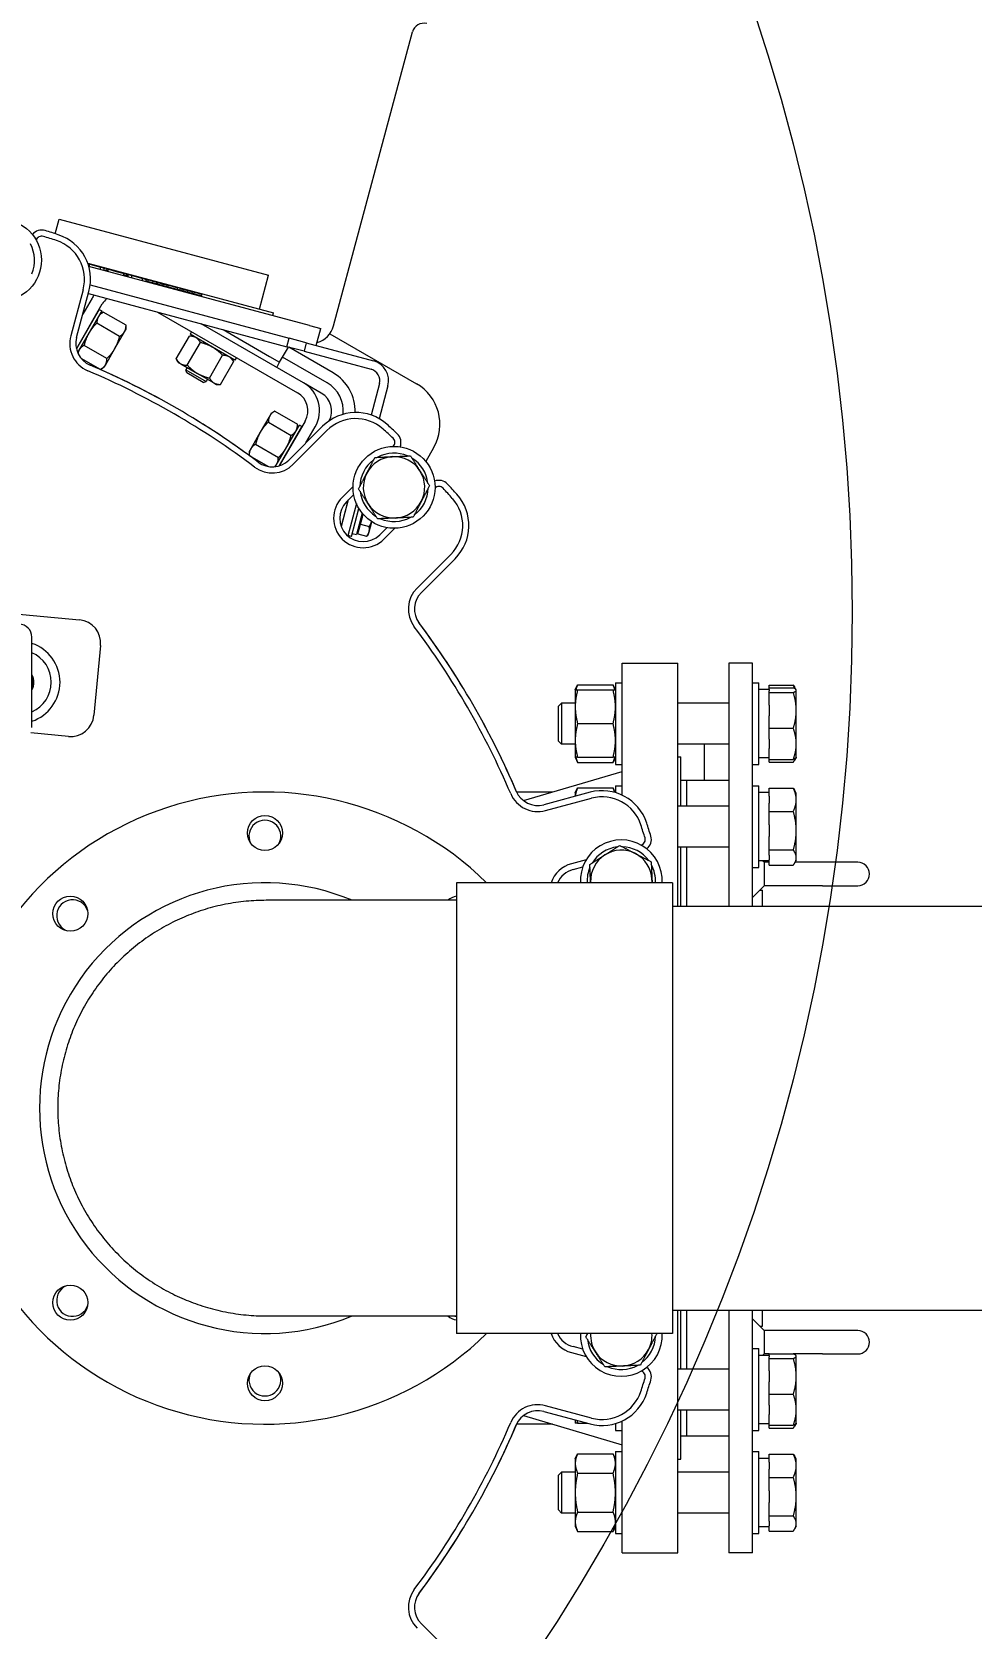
# Model space of a CAD drawing. Header units: inches. Extents: x 17 to 469, y 7 to 301.
# Drawn here: x 96.55 to 116.6, y 219.42 to 253.5 of the extents above; entities that cross this region are included whole.
import ezdxf

# ---------------------------------------------------------------- set-up
doc = ezdxf.new("R2010")
doc.units = ezdxf.units.IN
doc.header["$LTSCALE"] = 14
doc.header["$MEASUREMENT"] = 0
doc.layers.add('Dimension (ANSI)', color=7, linetype='Continuous', lineweight=25)
doc.layers.add('Visible', color=7, linetype='Continuous', lineweight=18)
doc.styles.add('MEMCOR Medium', font='arial.ttf')
doc.dimstyles.new('Default (ANSI)', dxfattribs={"dimscale": 14, "dimtxt": 0.15, "dimasz": 0.098425, "dimexe": 0.125, "dimexo": 0.0625, "dimgap": 0.031496, "dimtad": 0, "dimtih": 1, "dimtoh": 1, "dimdec": 4, "dimrnd": 1e-08, "dimzin": 3, "dimdsep": 46, "dimlunit": 5, "dimtxsty": 'MEMCOR Medium', "dimcen": 0.09, "dimdle": 0.393701, "dimclrd": 256, "dimclre": 256, "dimclrt": 256, "dimadec": 0, "dimazin": 1, "dimtfac": 0.8, "dimtofl": 0, "dimtmove": 0, "dimatfit": 3, "dimfxl": 1, "dimfrac": 1, "dimtolj": 1, "dimtzin": 4, "dimlwd": -1, "dimlwe": -1, "dimarcsym": 0})

# ---------------------------------------------------------------- blocks, each defined once
blk = doc.blocks.new('*D28')
at = {"layer": 'Defpoints', "color": 0, "transparency": 16777216}
for p in [(90.338, 277.658), (74.058, 241.12)]:
    blk.add_point(p, dxfattribs=at)
at = {"layer": 'Dimension (ANSI)', "transparency": 16777216}
for p, q in [((94.532, 287.071), (90.898, 278.917)), ((96.384, 287.071), (94.532, 287.071))]:
    blk.add_line(p, q, dxfattribs=at)
blk.add_solid([(90.689, 279.01), (91.108, 278.823), (90.338, 277.658)], dxfattribs=at)
at = {"layer": 'Dimension (ANSI)', "transparency": 16777216, "insert": (96.824, 287.071), "char_height": 2.1, "attachment_point": 4, "style": 'MEMCOR Medium'}
blk.add_mtext('\\A1; \\fArial|b0|i0;\\H2.1000;R40 in\\P[R1016.0 mm]{\\P\\fArial|b0|i0;\\H2.1000;RADIAL CLEARANCE REQUIRED}', dxfattribs=at)

msp = doc.modelspace()

# ---------------------------------------------------------------- linework, layer by layer
at = {"layer": 'Visible'}
for p, q in [((102.98705, 247.22546), (104.66937, 253.50398)), ((97.04401, 249.19404), (97.12792, 249.50716)), ((97.12792, 249.50716), (101.59532, 248.31013)), ((96.63758, 249.05448), (96.63765, 249.05475)), ((97.73631, 248.56769), (101.70306, 247.5048)), ((102.47173, 247.23413), (97.75942, 248.49679)), ((97.76986, 248.49399), (97.7828, 248.54229)), ((97.7828, 248.54229), (97.93141, 248.50247)), ((97.93141, 248.50247), (98.01695, 248.47955)), ((98.00401, 248.43125), (98.01695, 248.47955)), ((98.01695, 248.47955), (98.09663, 248.4582)), ((98.08369, 248.4099), (98.09663, 248.4582)), ((98.12503, 248.39883), (98.12827, 248.4109)), ((98.12827, 248.4109), (98.13797, 248.44712)), ((98.16982, 248.39977), (98.12827, 248.4109)), ((98.13797, 248.44712), (98.17952, 248.43599)), ((98.16658, 248.38769), (98.17952, 248.43599)), ((98.17952, 248.43599), (98.34719, 248.39106)), ((98.34719, 248.39106), (98.51486, 248.34614)), ((98.50192, 248.29784), (98.51486, 248.34614)), ((98.59782, 248.28508), (98.50515, 248.30991)), ((98.51486, 248.34614), (98.57642, 248.32964)), ((98.56671, 248.29342), (98.57642, 248.32964)), ((98.57642, 248.32964), (98.60753, 248.32131)), ((98.59459, 248.27301), (98.60753, 248.32131)), ((98.60753, 248.32131), (98.68623, 248.30022)), ((98.67329, 248.25192), (98.68623, 248.30022)), ((98.68623, 248.30022), (98.91353, 248.23931)), ((98.90059, 248.19102), (98.91353, 248.23931)), ((98.91353, 248.23931), (98.99175, 248.21835)), ((98.97881, 248.17006), (98.99175, 248.21835)), ((100.18086, 247.86091), (98.98204, 248.18213)), ((98.99175, 248.21835), (99.03484, 248.20681)), ((99.02514, 248.17059), (99.03484, 248.20681)), ((99.03484, 248.20681), (99.08556, 248.19322)), ((99.08556, 248.19322), (99.13627, 248.17963)), ((99.12657, 248.14341), (99.13627, 248.17963)), ((99.13627, 248.17963), (99.21222, 248.15928)), ((99.20252, 248.12306), (99.21222, 248.15928)), ((99.22201, 248.11783), (99.23171, 248.15406)), ((99.23171, 248.15406), (99.3574, 248.12038)), ((101.40121, 247.58568), (101.59532, 248.31013)), ((97.63809, 247.99745), (97.37408, 247.01214)), ((97.49965, 246.97849), (97.76366, 247.9638)), ((97.83093, 247.8195), (97.63326, 247.47713)), ((97.75104, 247.91669), (101.98821, 246.78135)), ((97.79023, 248.10031), (102.03674, 246.96246)), ((99.34769, 248.08416), (99.3574, 248.12038)), ((99.3574, 248.12038), (99.43335, 248.10003)), ((99.42364, 248.0638), (99.43335, 248.10003)), ((99.45048, 248.05661), (99.46019, 248.09284)), ((99.46019, 248.09284), (99.66256, 248.03861)), ((99.65286, 248.00239), (99.66256, 248.03861)), ((99.70199, 247.98922), (99.7117, 248.02544)), ((99.7117, 248.02544), (99.78103, 248.00687)), ((99.77133, 247.97064), (99.78103, 248.00687)), ((99.78103, 248.00687), (99.87756, 247.981)), ((99.86786, 247.94478), (99.87756, 247.981)), ((99.87756, 247.981), (99.97066, 247.95605)), ((99.96096, 247.91983), (99.97066, 247.95605)), ((99.99907, 247.90962), (100.00877, 247.94584)), ((100.00877, 247.94584), (100.17146, 247.90225)), ((100.16175, 247.86603), (100.17146, 247.90225)), ((100.17762, 247.84884), (100.18086, 247.86091)), ((97.49513, 246.73789), (98.04743, 247.6945)), ((97.97993, 247.57699), (97.49523, 246.73747)), ((98.03448, 247.54549), (97.5212, 246.65647)), ((97.97993, 247.57699), (98.03448, 247.54549)), ((97.99511, 247.4773), (98.0682, 247.5195)), ((98.55427, 247.23886), (98.0682, 247.5195)), ((99.22809, 247.52092), (102.21651, 245.79555)), ((101.68688, 247.44443), (101.70306, 247.5048)), ((98.41789, 247.00264), (97.93181, 247.28328)), ((98.52263, 247.09965), (98.55427, 247.15447)), ((98.55427, 247.15447), (98.55427, 247.23886)), ((102.34151, 246.01206), (100.1611, 247.27092)), ((100.62761, 247.14592), (101.61809, 246.57406)), ((102.47173, 247.23413), (102.71321, 247.16943)), ((102.61616, 246.8072), (102.71321, 247.16943)), ((98.14513, 246.5302), (97.65905, 246.81084)), ((98.31805, 246.74532), (98.52263, 247.09965)), ((99.62682, 246.52114), (99.90746, 247.00722)), ((99.86305, 246.38476), (100.14368, 246.87084)), ((99.99186, 247.00722), (99.90746, 247.00722)), ((99.95516, 247.10114), (99.92367, 247.04659)), ((100.87834, 246.49541), (99.92367, 247.04659)), ((101.98821, 246.78135), (102.03674, 246.96246)), ((102.37468, 246.87191), (102.03674, 246.96246)), ((102.40379, 246.86411), (102.35526, 246.683)), ((102.40379, 246.86411), (102.37468, 246.87191)), ((102.40379, 246.86411), (103.8366, 246.48019)), ((102.90745, 247.05941), (104.75664, 245.99178)), ((97.52267, 246.65901), (97.52267, 246.65299)), ((98.00875, 246.29398), (97.5956, 246.53251)), ((98.11348, 246.39099), (98.31805, 246.74532)), ((99.66902, 246.44806), (99.62682, 246.52114)), ((99.66902, 246.44806), (99.72384, 246.41641)), ((100.33549, 246.112), (100.61612, 246.59808)), ((100.57171, 245.97561), (100.85234, 246.46169)), ((100.81015, 246.53478), (100.85234, 246.46169)), ((100.90983, 246.54996), (100.87834, 246.49541)), ((101.61809, 246.57406), (101.8346, 246.44906)), ((101.7721, 246.34081), (101.8346, 246.44906)), ((101.8346, 246.44906), (102.02132, 246.77248)), ((102.84904, 246.00771), (101.8971, 246.55732)), ((102.35526, 246.683), (101.98821, 246.78135)), ((102.97404, 246.22422), (102.02713, 246.77092)), ((102.35526, 246.683), (103.78808, 246.29908)), ((98.08183, 246.33617), (98.00875, 246.29398)), ((98.08183, 246.33617), (98.11348, 246.39099)), ((99.72384, 246.41641), (100.07817, 246.21184)), ((99.86166, 246.33684), (99.83289, 246.287)), ((99.83289, 246.287), (100.2659, 246.037)), ((99.84965, 246.22443), (99.83289, 246.287)), ((100.20334, 246.02023), (99.84965, 246.22443)), ((100.07817, 246.21184), (100.4325, 246.00726)), ((100.20334, 246.02023), (100.2659, 246.037)), ((100.29467, 246.08684), (100.2659, 246.037)), ((100.4325, 246.00726), (100.48731, 245.97561)), ((100.48731, 245.97561), (100.57171, 245.97561)), ((102.72404, 245.79121), (102.34151, 246.01206)), ((103.96485, 245.99289), (103.78506, 245.32191)), ((104.14596, 245.94436), (103.95811, 245.24328)), ((101.62481, 245.30861), (101.42024, 244.95428)), ((101.59316, 245.1694), (102.07924, 244.88876)), ((101.65646, 245.36342), (101.62481, 245.30861)), ((101.65646, 245.36342), (101.72954, 245.40562)), ((101.72954, 245.40562), (102.21562, 245.12498)), ((101.74171, 244.21975), (102.25499, 245.10878)), ((102.37756, 245.1945), (101.82526, 244.23789)), ((102.75267, 245.0834), (102.03137, 244.3621)), ((102.21562, 245.04059), (102.21562, 245.12498)), ((102.30954, 245.07728), (102.25499, 245.10878)), ((101.42024, 244.95428), (101.21566, 244.59994)), ((101.82485, 244.23776), (102.30954, 245.07728)), ((102.1233, 244.27018), (102.84459, 244.99147)), ((102.3964, 244.72713), (102.59407, 245.0695)), ((101.21566, 244.59994), (101.18401, 244.54513)), ((101.18401, 244.54513), (101.18401, 244.46074)), ((101.18401, 244.46074), (101.59717, 244.2222)), ((101.3204, 244.69696), (101.80648, 244.41632)), ((104.26046, 244.65372), (104.26026, 244.65352)), ((105.12267, 244.62575), (104.95354, 244.33281)), ((101.74318, 244.22229), (101.73797, 244.21929)), ((103.40152, 243.79477), (103.17118, 243.56444)), ((105.15122, 243.76257), (105.15142, 243.76277)), ((103.29919, 243.5086), (103.14806, 242.94458)), ((103.2785, 243.43139), (103.14806, 242.94458)), ((103.26311, 243.47252), (103.41506, 243.62447)), ((103.47285, 243.43228), (103.28795, 242.74221)), ((103.3671, 242.72851), (103.52731, 243.32641)), ((103.59779, 243.22626), (103.47498, 242.76793)), ((103.56014, 242.98916), (103.60132, 243.14285)), ((103.60132, 243.14285), (103.61743, 243.20297)), ((103.74303, 242.8294), (103.80061, 243.04431)), ((103.88283, 243.16442), (103.88611, 243.17075)), ((103.3671, 242.72851), (103.28983, 242.74922)), ((103.38418, 242.79226), (103.47498, 242.76793)), ((103.5144, 242.81845), (103.49025, 242.82492)), ((103.50477, 242.78249), (103.53245, 242.88582)), ((103.50477, 242.78249), (103.6911, 242.73256)), ((103.53245, 242.88582), (103.56014, 242.98916)), ((103.56014, 242.98916), (103.74647, 242.93923)), ((103.72497, 242.76203), (103.71212, 242.74918)), ((103.72497, 242.76203), (103.74303, 242.8294)), ((104.12217, 242.91736), (103.97021, 242.76541)), ((104.06214, 242.67349), (104.29247, 242.90382)), ((105.48917, 242.34689), (104.76788, 241.6256)), ((104.8598, 241.53367), (105.58109, 242.25497)), ((92.08636, 241.47138), (97.56143, 240.94834)), ((96.54514, 238.65059), (96.54514, 240.57972)), ((98.01162, 240.40306), (97.86897, 238.90986)), ((109.14487, 237.20544), (109.14487, 240.02186)), ((109.14487, 240.02186), (110.33487, 240.02186)), ((110.33487, 234.83436), (110.33487, 240.02186)), ((111.42737, 240.02186), (111.42737, 234.83436)), ((111.92737, 240.02186), (111.42737, 240.02186)), ((111.92737, 234.83436), (111.92737, 240.02186)), ((108.14524, 239.45123), (108.19711, 239.56246)), ((108.14524, 239.45123), (108.14524, 239.09173)), ((108.19711, 239.56246), (108.95238, 239.56246)), ((108.19711, 239.45123), (108.95238, 239.45123)), ((109.00424, 239.45123), (108.95238, 239.56246)), ((109.00424, 239.60723), (109.00424, 237.85723)), ((109.00424, 239.60723), (109.14487, 239.60723)), ((111.92737, 239.60723), (112.06799, 239.60723)), ((112.06799, 237.85723), (112.06799, 239.60723)), ((112.28699, 239.46173), (112.06799, 239.46173)), ((112.28699, 239.49559), (112.28699, 239.55617)), ((112.28699, 239.55617), (112.80092, 239.55617)), ((112.28699, 239.46173), (112.28699, 239.49559)), ((112.28699, 239.49559), (112.80092, 239.49559)), ((112.28699, 239.46173), (112.28699, 239.43081)), ((112.28699, 239.39598), (112.28699, 239.43081)), ((112.28699, 239.12906), (112.28699, 239.39598)), ((112.28699, 239.39598), (112.80092, 239.39598)), ((112.8621, 239.45621), (112.82893, 239.51367)), ((112.86512, 239.45098), (112.8621, 239.45621)), ((112.86512, 239.44578), (112.86512, 239.45098)), ((112.86512, 239.0143), (112.86512, 239.44578)), ((107.78699, 239.10358), (107.85315, 239.16973)), ((107.78699, 238.36088), (107.78699, 239.10358)), ((107.85315, 239.16973), (107.85315, 238.29473)), ((108.14524, 239.16973), (107.85315, 239.16973)), ((108.14524, 239.09173), (108.14524, 238.37273)), ((111.42737, 239.16973), (110.33487, 239.16973)), ((112.28699, 239.12906), (112.28699, 238.89953)), ((112.86512, 238.30074), (112.86512, 239.0143)), ((108.19711, 238.73223), (108.95238, 238.73223)), ((112.28699, 238.63262), (112.28699, 238.89953)), ((112.28699, 238.40053), (112.28699, 238.63262)), ((112.28699, 238.63262), (112.80092, 238.63262)), ((97.32369, 238.45967), (96.52038, 238.53642)), ((107.78699, 238.36088), (107.85315, 238.29473)), ((108.14524, 238.29473), (107.85315, 238.29473)), ((108.14524, 238.37273), (108.14524, 238.01323)), ((111.42737, 238.29473), (110.33487, 238.29473)), ((110.9044, 237.52186), (110.9044, 238.29473)), ((112.28699, 238.40053), (112.28699, 238.20095)), ((112.86512, 238.01348), (112.86512, 238.30074)), ((108.14524, 238.01323), (108.19711, 237.902)), ((108.19711, 238.01323), (108.95238, 238.01323)), ((109.00424, 238.01323), (108.95238, 237.902)), ((110.33487, 238.02186), (110.39737, 238.02186)), ((110.39737, 236.96976), (110.39737, 238.02186)), ((112.28699, 238.00273), (112.06799, 238.00273)), ((112.28699, 237.96887), (112.28699, 238.20095)), ((112.28699, 237.96887), (112.80092, 237.96887)), ((112.28699, 237.90829), (112.28699, 237.96887)), ((112.8621, 238.00824), (112.82893, 237.95079)), ((112.86512, 238.01348), (112.8621, 238.00824)), ((107.04191, 237.08862), (109.14487, 237.71186)), ((108.19711, 237.902), (108.95238, 237.902)), ((109.00424, 237.85723), (109.14487, 237.85723)), ((111.92737, 237.85723), (112.06799, 237.85723)), ((112.28699, 237.90829), (112.80092, 237.90829)), ((107.66021, 237.27186), (106.89445, 237.27186)), ((108.4615, 237.26596), (107.47619, 237.00195)), ((108.14524, 237.25126), (108.19711, 237.36249)), ((108.14524, 237.25126), (108.14524, 237.18122)), ((108.19711, 237.36249), (108.95238, 237.36249)), ((109.00013, 237.26009), (108.95238, 237.36249)), ((109.00424, 237.40726), (109.00424, 237.25888)), ((109.00424, 237.40726), (109.14487, 237.40726)), ((110.39737, 237.52186), (110.52737, 237.52186)), ((110.52737, 236.96976), (110.52737, 237.52186)), ((110.52737, 236.96976), (110.52737, 237.52186)), ((110.52737, 237.52186), (111.42737, 237.52186)), ((111.92737, 237.40726), (112.06799, 237.40726)), ((112.06799, 235.65726), (112.06799, 237.40726)), ((112.28699, 237.26176), (112.06799, 237.26176)), ((112.28699, 237.18199), (112.28699, 237.35621)), ((112.28699, 237.35621), (112.80092, 237.35621)), ((112.86512, 237.25101), (112.82893, 237.31371)), ((112.86512, 237.10709), (112.86512, 237.25101)), ((107.50984, 236.87638), (108.49514, 237.14039)), ((111.42737, 236.96976), (110.33487, 236.96976)), ((112.28699, 237.18199), (112.28699, 237.03218)), ((112.28699, 236.85797), (112.28699, 237.03218)), ((112.86512, 236.446), (112.86512, 237.10709)), ((112.28699, 236.56987), (112.28699, 236.85797)), ((112.28699, 236.85797), (112.80092, 236.85797)), ((112.28699, 236.56987), (112.28699, 236.32213)), ((112.28699, 236.03403), (112.28699, 236.32213)), ((112.86512, 235.87118), (112.86512, 236.446)), ((109.55245, 236.13996), (109.55218, 236.13988)), ((111.42737, 236.09476), (110.33487, 236.09476)), ((110.39737, 234.83436), (110.39737, 236.09476)), ((110.52737, 234.83436), (110.52737, 236.09476)), ((110.52737, 234.83436), (110.52737, 236.09476)), ((112.28699, 235.92014), (112.28699, 236.03403)), ((112.28699, 236.03403), (112.80092, 236.03403)), ((112.28699, 235.92014), (112.28699, 235.82221)), ((108.3791, 235.82556), (108.06447, 235.74125)), ((108.09811, 235.61568), (108.30568, 235.6713)), ((111.92737, 235.65726), (112.06799, 235.65726)), ((112.28699, 235.80276), (112.06799, 235.80276)), ((112.17737, 235.77186), (112.14646, 235.80276)), ((112.28699, 235.77186), (112.17737, 235.77186)), ((112.17737, 235.77186), (112.17737, 235.52186)), ((112.28699, 235.70832), (112.28699, 235.82221)), ((112.28699, 235.70832), (112.80092, 235.70832)), ((112.86512, 235.81351), (112.82893, 235.75082)), ((113.42737, 235.77186), (112.84107, 235.77186)), ((112.86512, 235.81351), (112.86512, 235.87118)), ((114.17737, 235.77186), (113.42737, 235.77186)), ((105.60955, 235.33436), (105.60955, 225.70936)), ((110.21955, 235.33436), (105.60955, 235.33436)), ((110.21955, 235.33436), (110.21955, 225.70936)), ((112.17737, 235.27186), (111.92737, 235.02186)), ((112.17737, 235.52186), (112.17737, 235.27186)), ((113.42737, 235.27186), (112.17737, 235.27186)), ((113.42737, 235.27186), (114.17737, 235.27186)), ((105.60955, 234.95936), (101.54687, 234.95936)), ((112.08362, 235.17811), (112.14455, 235.17811)), ((112.14455, 234.83436), (112.14455, 235.17811)), ((110.21955, 234.83436), (133.1448, 234.83436)), ((101.54687, 226.08436), (105.60955, 226.08436)), ((110.21955, 226.20936), (133.1448, 226.20936)), ((110.33487, 221.02186), (110.33487, 226.20936)), ((110.39737, 224.94895), (110.39737, 226.20936)), ((110.52737, 224.94895), (110.52737, 226.20936)), ((110.52737, 224.94895), (110.52737, 226.20936)), ((111.42737, 226.20936), (111.42737, 221.02186)), ((111.92737, 221.02186), (111.92737, 226.20936)), ((112.17737, 225.77186), (111.92737, 226.02186)), ((112.14455, 225.86561), (112.14455, 226.20936)), ((110.21955, 225.70936), (105.60955, 225.70936)), ((108.39998, 225.70322), (108.40709, 225.70353)), ((112.08362, 225.86561), (112.14455, 225.86561)), ((113.42737, 225.77186), (112.17737, 225.77186)), ((112.17737, 225.77186), (112.17737, 225.52186)), ((114.17737, 225.77186), (113.42737, 225.77186)), ((108.30568, 225.37241), (108.09811, 225.42803)), ((111.92737, 225.38645), (112.06799, 225.38645)), ((112.06799, 223.63645), (112.06799, 225.38645)), ((112.17737, 225.52186), (112.17737, 225.27186)), ((108.06447, 225.30246), (108.3791, 225.21816)), ((112.28699, 225.24095), (112.06799, 225.24095)), ((112.17737, 225.27186), (112.14646, 225.24095)), ((112.28699, 225.27186), (112.17737, 225.27186)), ((112.28699, 225.24095), (112.28699, 225.27481)), ((112.28699, 225.27481), (112.80092, 225.27481)), ((112.28699, 225.24095), (112.28699, 225.21003)), ((112.28699, 225.1752), (112.28699, 225.21003)), ((112.28699, 224.90828), (112.28699, 225.1752)), ((112.28699, 225.1752), (112.80092, 225.1752)), ((113.42737, 225.27186), (112.80786, 225.27186)), ((112.8621, 225.23543), (112.84107, 225.27186)), ((112.86512, 225.2302), (112.8621, 225.23543)), ((112.86512, 225.225), (112.86512, 225.2302)), ((112.86512, 224.79352), (112.86512, 225.225)), ((113.42737, 225.27186), (114.17737, 225.27186)), ((109.55218, 224.90383), (109.55245, 224.90376)), ((111.42737, 224.94895), (110.33487, 224.94895)), ((112.28699, 224.90828), (112.28699, 224.67875)), ((112.28699, 224.41184), (112.28699, 224.67875)), ((112.86512, 224.07996), (112.86512, 224.79352)), ((112.28699, 224.17975), (112.28699, 224.41184)), ((112.28699, 224.41184), (112.80092, 224.41184)), ((107.04191, 223.9551), (109.14487, 223.33186)), ((107.47619, 224.04176), (108.4615, 223.77775)), ((108.49514, 223.90332), (107.50984, 224.16733)), ((111.42737, 224.07395), (110.33487, 224.07395)), ((110.39737, 223.02186), (110.39737, 224.07395)), ((110.52737, 223.52186), (110.52737, 224.07395)), ((110.52737, 223.52186), (110.52737, 224.07395)), ((112.28699, 224.17975), (112.28699, 223.98018)), ((112.28699, 223.74809), (112.28699, 223.98018)), ((112.86512, 223.7927), (112.86512, 224.07996)), ((107.66021, 223.77186), (106.89445, 223.77186)), ((108.14524, 223.86249), (108.14524, 223.79245)), ((108.19711, 223.79245), (108.40664, 223.79245)), ((109.00424, 223.78483), (109.00424, 223.63645)), ((109.00424, 223.63645), (109.14487, 223.63645)), ((109.14487, 221.02186), (109.14487, 223.83827)), ((111.92737, 223.63645), (112.06799, 223.63645)), ((112.28699, 223.78195), (112.06799, 223.78195)), ((112.28699, 223.68751), (112.28699, 223.74809)), ((112.28699, 223.74809), (112.80092, 223.74809)), ((112.28699, 223.68751), (112.80092, 223.68751)), ((112.8621, 223.78747), (112.82893, 223.73001)), ((112.86512, 223.7927), (112.8621, 223.78747)), ((110.39737, 223.52186), (110.52737, 223.52186)), ((110.52737, 223.52186), (111.42737, 223.52186)), ((108.14524, 223.03049), (108.19711, 223.14172)), ((108.14524, 223.03049), (108.14524, 222.93416)), ((108.14524, 222.93416), (108.14524, 222.31149)), ((108.19711, 223.14172), (108.95238, 223.14172)), ((109.00424, 223.03049), (108.95238, 223.14172)), ((109.00424, 223.18649), (109.00424, 221.43649)), ((109.00424, 223.18649), (109.14487, 223.18649)), ((110.33487, 223.02186), (110.39737, 223.02186)), ((111.92737, 223.18649), (112.06799, 223.18649)), ((112.06799, 221.43649), (112.06799, 223.18649)), ((112.28699, 223.04099), (112.22325, 223.04099)), ((112.28699, 222.96122), (112.28699, 223.13543)), ((112.28699, 223.13543), (112.80092, 223.13543)), ((112.28699, 222.96122), (112.28699, 222.81141)), ((112.86512, 223.03024), (112.82893, 223.09293)), ((112.86512, 222.88631), (112.86512, 223.03024)), ((107.78699, 222.68284), (107.85315, 222.74899)), ((107.78699, 221.94014), (107.78699, 222.68284)), ((107.85315, 222.74899), (107.85315, 221.87399)), ((108.14524, 222.74899), (107.85315, 222.74899)), ((108.19711, 222.7266), (108.95238, 222.7266)), ((111.42737, 222.74899), (110.33487, 222.74899)), ((112.28699, 222.63719), (112.28699, 222.81141)), ((112.28699, 222.34909), (112.28699, 222.63719)), ((112.28699, 222.63719), (112.80092, 222.63719)), ((112.86512, 222.22522), (112.86512, 222.88631)), ((108.14524, 222.31149), (108.14524, 221.68882)), ((112.28699, 222.34909), (112.28699, 222.10135)), ((107.78699, 221.94014), (107.85315, 221.87399)), ((112.28699, 221.81325), (112.28699, 222.10135)), ((112.86512, 221.6504), (112.86512, 222.22522)), ((108.14524, 221.87399), (107.85315, 221.87399)), ((108.14524, 221.68882), (108.14524, 221.59249)), ((108.14524, 221.59249), (108.19711, 221.48126)), ((108.19711, 221.89637), (108.95238, 221.89637)), ((109.00424, 221.59249), (108.95238, 221.48126)), ((111.42737, 221.87399), (110.33487, 221.87399)), ((112.28699, 221.58199), (112.06799, 221.58199)), ((112.28699, 221.69937), (112.28699, 221.81325)), ((112.28699, 221.81325), (112.80092, 221.81325)), ((112.28699, 221.69937), (112.28699, 221.60143)), ((112.28699, 221.48755), (112.28699, 221.60143)), ((112.86512, 221.59274), (112.82893, 221.53005)), ((112.86512, 221.59274), (112.86512, 221.6504)), ((108.19711, 221.48126), (108.95238, 221.48126)), ((109.00424, 221.43649), (109.14487, 221.43649)), ((111.92737, 221.43649), (112.06799, 221.43649)), ((112.28699, 221.48755), (112.80092, 221.48755)), ((109.14487, 221.02186), (110.33487, 221.02186)), ((111.92737, 221.02186), (111.42737, 221.02186)), ((105.58109, 218.78874), (104.8598, 219.51004))]:
    msp.add_line(p, q, dxfattribs=at)
for centre, radius in [((74.05832, 241.12041), 40), ((95.87188, 248.631), 0.875), ((104.27637, 243.77867), 0.875), ((101.51955, 236.39686), 0.375), ((97.3653, 234.67611), 0.375), ((97.3653, 226.36761), 0.375), ((101.51955, 224.64686), 0.375)]:
    msp.add_circle(centre, radius, dxfattribs=at)
for centre, radius, start, end in [((104.91085, 253.43928), 0.25, 75, 165), ((96.75356, 249.0237), 0.25, 72.780972, 142.261312), ((91.01955, 230.52186), 19.62, 71.921409, 72.780972), ((96.79774, 248.22262), 1, 345, 71.921409), ((95.87188, 248.631), 0.7295, 336.602167, 28.483884), ((96.75356, 249.0237), 0.12, 72.780972, 165), ((91.01955, 230.52186), 19.49, 71.921409, 72.780972), ((96.79774, 248.22262), 0.87, 345, 71.921409), ((98.42849, 247.4745), 0.69, 143.597958, 150), ((98.42849, 247.4745), 0.44, 130.093063, 150), ((102.50408, 247.35487), 0.5, 285, 345), ((97.98261, 246.84908), 0.63, 165, 246.90325), ((97.98261, 246.84908), 0.5, 165, 246.90325), ((103.72337, 246.05759), 0.4375, 345, 75), ((91.01955, 230.52186), 17.12, 53.09675, 66.90325), ((91.01955, 230.52186), 17.25021, 53.049065, 66.950935), ((91.01955, 230.52186), 17.25, 53.09675, 66.90325), ((102.50404, 245.41016), 0.94, 357.927208, 60), ((103.72337, 246.05759), 0.25, 345, 75), ((101.99651, 245.4145), 0.44, 330, 60), ((101.99651, 245.4145), 0.69, 330, 60), ((102.50404, 245.41016), 0.44, 331.113337, 60), ((102.50404, 245.41016), 0.69, 354.107967, 60), ((104.25664, 245.12575), 1, 330, 60), ((103.45977, 244.37629), 1, 48.078591, 135), ((103.45977, 244.37629), 0.87, 48.078591, 135), ((91.01955, 230.52186), 19.62, 47.219028, 48.078591), ((91.01955, 230.52186), 19.49, 47.219028, 48.078591), ((104.17561, 244.73857), 0.12, 315, 47.219028), ((104.17561, 244.73857), 0.25, 337.738688, 47.219028), ((104.27637, 243.77867), 0.656, 92.543026, 152.543026), ((104.27637, 243.77867), 0.7295, 66.602167, 118.483884), ((104.27637, 243.77867), 0.656, 32.543026, 92.543026), ((104.27637, 243.77867), 0.7295, 6.602167, 58.483884), ((101.67782, 244.71566), 0.63, 233.09675, 315), ((101.67782, 244.71566), 0.5, 233.09675, 315), ((104.27637, 243.77867), 0.7295, 126.602167, 178.483884), ((104.27637, 243.77867), 0.656, 152.543026, 212.543026), ((104.27637, 243.77867), 0.656, 332.543026, 32.543026), ((104.27637, 243.77867), 0.7295, 306.602167, 358.483884), ((105.23627, 243.67791), 0.25, 42.780972, 112.261312), ((105.23627, 243.67791), 0.12, 42.780972, 135), ((91.01955, 230.52186), 19.49, 41.921409, 42.780972), ((91.01955, 230.52186), 19.62, 41.921409, 42.780972), ((103.61666, 243.11896), 0.63, 135, 315), ((103.61666, 243.11896), 0.5, 135, 315), ((104.27637, 243.77867), 0.7295, 186.602167, 237.352951), ((104.27637, 243.77867), 0.656, 212.543026, 272.543026), ((104.27637, 243.77867), 0.656, 272.543026, 332.543026), ((104.87399, 242.96208), 0.87, 315, 41.921409), ((104.87399, 242.96208), 1, 315, 41.921409), ((104.27637, 243.77867), 0.7295, 237.352951, 238.483884), ((104.27637, 243.77867), 0.7295, 246.602167, 298.483884), ((105.21335, 241.18012), 0.63, 135, 216.90325), ((105.21335, 241.18012), 0.5, 135, 216.90325), ((96.26955, 240.57972), 0.27559, 0, 180), ((97.51389, 240.45061), 0.5, 354.543026, 84.543026), ((91.01955, 230.52186), 17.12, 23.09675, 36.90325), ((91.01955, 230.52186), 17.25021, 23.049065, 36.950935), ((91.01955, 230.52186), 17.25, 23.09675, 36.90325), ((96.26955, 239.61516), 0.875, 288.358437, 71.641563), ((96.26955, 239.61516), 0.68898, 293.578178, 66.421822), ((96.26955, 239.61516), 0.31947, 329.616707, 30.383293), ((96.26955, 239.61516), 0.3125, 331.871172, 28.128828), ((96.26955, 239.61516), 0.3, 336.727362, 23.272638), ((97.37124, 238.95741), 0.5, 264.543026, 354.543026), ((101.51955, 230.52186), 6.75, 45.476504, 170.469503), ((107.34678, 237.48491), 0.63, 203.09675, 285), ((107.34678, 237.48491), 0.5, 203.09675, 285), ((108.72032, 236.30004), 1, 18.078591, 105), ((108.72032, 236.30004), 0.87, 18.078591, 105), ((101.51955, 236.32896), 0.3405, 334.269761, 205.730239), ((91.01955, 230.52186), 19.49, 17.219028, 18.078591), ((91.01955, 230.52186), 19.62, 17.219028, 18.078591), ((109.1287, 235.37419), 0.875, 357.39098, 182.60902), ((109.52139, 236.25587), 0.12, 285, 17.219028), ((109.52139, 236.25587), 0.25, 307.738688, 17.219028), ((109.1287, 235.37419), 0.656, 122.543026, 182.543026), ((109.1287, 235.37419), 0.7295, 96.602167, 148.483884), ((109.1287, 235.37419), 0.656, 62.543026, 122.543026), ((109.1287, 235.37419), 0.7295, 36.602167, 88.483884), ((109.1287, 235.37419), 0.656, 2.543026, 62.543026), ((108.22752, 235.13272), 0.63, 105, 161.333359), ((108.22752, 235.13272), 0.5, 105, 156.216773), ((109.1287, 235.37419), 0.7295, 156.602167, 183.129868), ((109.1287, 235.37419), 0.7295, 356.870132, 28.483884), ((114.17737, 235.52186), 0.25, 270, 90), ((101.51955, 230.52186), 4.8125, 67.231776, 292.768224), ((109.1287, 235.37419), 0.656, 182.543026, 183.480957), ((109.1287, 235.37419), 0.656, 356.519043, 2.543026), ((97.41335, 234.62806), 0.3405, 19.303126, 250.696874), ((105.67381, 234.67611), 0.375, 99.865714, 130.946041), ((105.62585, 234.62806), 0.3405, 92.743842, 103.349215), ((101.51955, 230.52186), 6.75, 189.530497, 314.523496), ((97.41335, 226.41566), 0.3405, 109.303126, 340.696874), ((105.67381, 226.36761), 0.375, 229.053959, 260.134286), ((105.62585, 226.41566), 0.3405, 256.650785, 267.256158), ((108.22752, 225.911), 0.63, 198.666641, 255), ((108.22752, 225.911), 0.5, 203.783227, 255), ((109.1287, 225.66953), 0.875, 177.39098, 2.60902), ((109.1287, 225.66953), 0.7295, 177.352951, 178.483884), ((109.1287, 225.66953), 0.7295, 176.870132, 177.352951), ((109.1287, 225.66953), 0.656, 176.519043, 212.543026), ((109.1287, 225.66953), 0.7295, 306.602167, 358.483884), ((109.1287, 225.66953), 0.656, 332.543026, 3.480957), ((114.17737, 225.52186), 0.25, 270, 90), ((109.1287, 225.66953), 0.7295, 186.602167, 238.483884), ((109.1287, 225.66953), 0.656, 212.543026, 272.543026), ((109.1287, 225.66953), 0.656, 272.543026, 332.543026), ((109.1287, 225.66953), 0.7295, 246.602167, 298.483884), ((109.52139, 224.78785), 0.25, 342.780972, 52.261312), ((101.51955, 224.71476), 0.3405, 154.269761, 25.730239), ((91.01955, 230.52186), 19.49, 341.921409, 342.780972), ((109.52139, 224.78785), 0.12, 342.780972, 75), ((91.01955, 230.52186), 19.62, 341.921409, 342.780972), ((108.72032, 224.74368), 1, 255, 341.921409), ((108.72032, 224.74368), 0.87, 255, 341.921409), ((107.34678, 223.5588), 0.63, 75, 156.90325), ((107.34678, 223.5588), 0.5, 75, 156.90325), ((91.01955, 230.52186), 17.12, 323.09675, 336.90325), ((91.01955, 230.52186), 17.25021, 323.049065, 336.950935), ((91.01955, 230.52186), 17.25, 323.09675, 336.90325), ((105.21335, 219.86359), 0.63, 143.09675, 225), ((105.21335, 219.86359), 0.5, 143.09675, 225)]:
    msp.add_arc(centre, radius, start, end, dxfattribs=at)
msp.add_ellipse((112.22325, 222.31149), major_axis=(-4.1372, 0), ratio=0.17632698, start_param=4.71238898, end_param=4.7499235, dxfattribs=at)
for points, weights in [([(98.0682, 247.5195), (97.99511, 247.4773), (97.96346, 247.42249)], [1, 1.0379548493, 1]), ([(97.93181, 247.28328), (97.82218, 247.17779), (97.75889, 247.06815)], [1, 1.0379548493, 1]), ([(97.96346, 247.42249), (97.93181, 247.36767), (97.93181, 247.28328)], [1, 1.0379548493, 1]), ([(98.52263, 247.09965), (98.55427, 247.15447), (98.55427, 247.23886)], [1, 1.0379548493, 1]), ([(97.65905, 246.81084), (97.58596, 246.76864), (97.55432, 246.71382)], [1, 1.0379548493, 1]), ([(97.75889, 247.06815), (97.69559, 246.95852), (97.65905, 246.81084)], [1, 1.0379548493, 1]), ([(98.31805, 246.74532), (98.38135, 246.85495), (98.41789, 247.00264)], [1, 1.0379548493, 1]), ([(98.41789, 247.00264), (98.49098, 247.04484), (98.52263, 247.09965)], [1, 1.0379548493, 1]), ([(100.04667, 246.97557), (99.99186, 247.00722), (99.90746, 247.00722)], [1, 1.0379548493, 1]), ([(100.14368, 246.87084), (100.10149, 246.94393), (100.04667, 246.97557)], [1, 1.0379548493, 1]), ([(100.401, 246.771), (100.29137, 246.8343), (100.14368, 246.87084)], [1, 1.0379548493, 1]), ([(97.55432, 246.71382), (97.53567, 246.68153), (97.52815, 246.64061)], [1, 1.02201839991, 1.01849013353]), ([(98.11348, 246.39099), (98.14513, 246.4458), (98.14513, 246.5302)], [1, 1.0379548493, 1]), ([(98.14513, 246.5302), (98.25476, 246.63569), (98.31805, 246.74532)], [1, 1.0379548493, 1]), ([(99.62682, 246.52114), (99.66902, 246.44806), (99.72384, 246.41641)], [1, 1.0379548493, 1]), ([(100.61612, 246.59808), (100.51063, 246.70771), (100.401, 246.771)], [1, 1.0379548493, 1]), ([(100.75533, 246.56643), (100.70052, 246.59808), (100.61612, 246.59808)], [1, 1.0379548493, 1]), ([(100.85234, 246.46169), (100.81015, 246.53478), (100.75533, 246.56643)], [1, 1.0379548493, 1]), ([(98.00875, 246.29398), (98.08183, 246.33617), (98.11348, 246.39099)], [1, 1.0379548493, 1]), ([(99.72384, 246.41641), (99.77865, 246.38476), (99.86305, 246.38476)], [1, 1.0379548493, 1]), ([(99.86305, 246.38476), (99.96854, 246.27513), (100.07817, 246.21184)], [1, 1.0379548493, 1]), ([(100.07817, 246.21184), (100.1878, 246.14854), (100.33549, 246.112)], [1, 1.0379548493, 1]), ([(100.33549, 246.112), (100.37768, 246.03891), (100.4325, 246.00726)], [1, 1.0379548493, 1]), ([(100.4325, 246.00726), (100.48731, 245.97561), (100.57171, 245.97561)], [1, 1.0379548493, 1]), ([(101.59316, 245.1694), (101.48353, 245.06391), (101.42024, 244.95428)], [1, 1.0379548493, 1]), ([(101.62481, 245.30861), (101.59316, 245.25379), (101.59316, 245.1694)], [1, 1.0379548493, 1]), ([(101.72954, 245.40562), (101.65646, 245.36342), (101.62481, 245.30861)], [1, 1.0379548493, 1]), ([(102.18397, 244.98577), (102.21562, 245.04059), (102.21562, 245.12498)], [1, 1.0379548493, 1]), ([(101.42024, 244.95428), (101.35694, 244.84465), (101.3204, 244.69696)], [1, 1.0379548493, 1]), ([(101.9794, 244.63144), (102.0427, 244.74107), (102.07924, 244.88876)], [1, 1.0379548493, 1]), ([(102.07924, 244.88876), (102.15233, 244.93096), (102.18397, 244.98577)], [1, 1.0379548493, 1]), ([(101.21566, 244.59994), (101.18401, 244.54513), (101.18401, 244.46074)], [1, 1.0379548493, 1]), ([(101.3204, 244.69696), (101.24731, 244.65476), (101.21566, 244.59994)], [1, 1.0379548493, 1]), ([(101.77483, 244.27711), (101.80648, 244.33193), (101.80648, 244.41632)], [1, 1.0379548493, 1]), ([(101.80648, 244.41632), (101.91611, 244.52181), (101.9794, 244.63144)], [1, 1.0379548493, 1]), ([(103.69426, 244.08114), (103.77531, 244.23712), (103.86889, 244.41722)], [1, 1.0379548493, 1]), ([(103.86889, 244.41722), (104.07166, 244.42622), (104.24726, 244.43402)], [1, 1.0379548493, 1]), ([(104.24726, 244.43402), (104.42286, 244.44182), (104.62563, 244.45083)], [1, 1.0379548493, 1]), ([(104.62563, 244.45083), (104.73481, 244.27973), (104.82937, 244.13155)], [1, 1.0379548493, 1]), ([(101.72451, 244.21784), (101.75618, 244.24481), (101.77483, 244.27711)], [1.01849013353, 1.02201839991, 1]), ([(103.51963, 243.74506), (103.61321, 243.92517), (103.69426, 244.08114)], [1, 1.0379548493, 1]), ([(104.82937, 244.13155), (104.92392, 243.98338), (105.0331, 243.81228)], [1, 1.0379548493, 1]), ([(103.72337, 243.42579), (103.62881, 243.57396), (103.51963, 243.74506)], [1, 1.0379548493, 1]), ([(105.0331, 243.81228), (104.93952, 243.63217), (104.85847, 243.4762)], [1, 1.0379548493, 1]), ([(103.9271, 243.10651), (103.81792, 243.27761), (103.72337, 243.42579)], [1, 1.0379548493, 1]), ([(104.85847, 243.4762), (104.77743, 243.32023), (104.68384, 243.14012)], [1, 1.0379548493, 1]), ([(103.74647, 242.93923), (103.78009, 242.9943), (103.79888, 243.04543)], [1, 1.02726808984, 1.01535548276]), ([(104.30547, 243.12332), (104.12987, 243.11552), (103.9271, 243.10651)], [1, 1.0379548493, 1]), ([(104.68384, 243.14012), (104.48107, 243.13112), (104.30547, 243.12332)], [1, 1.0379548493, 1]), ([(103.6911, 242.73256), (103.73018, 242.78144), (103.74303, 242.8294)], [1, 1.0379548493, 1]), ([(103.71212, 242.74918), (103.70374, 242.7408), (103.6911, 242.73256)], [1.01810557193, 1.01490980626, 1]), ([(103.74303, 242.8294), (103.75588, 242.87736), (103.74647, 242.93923)], [1, 1.0379548493, 1]), ([(108.14524, 239.45123), (108.14524, 239.45123), (108.19711, 239.45123)], [1, 1.0379548493, 1]), ([(108.19711, 239.45123), (108.14524, 239.25857), (108.14524, 239.09173)], [1, 1.0379548493, 1]), ([(108.19711, 239.56246), (108.16976, 239.50381), (108.15707, 239.45123)], [1, 1.01965956375, 1.01895290532]), ([(108.99242, 239.45123), (108.97973, 239.50381), (108.95238, 239.56246)], [1.01895290532, 1.01965956375, 1]), ([(109.00424, 239.09173), (109.00424, 239.25857), (108.95238, 239.45123)], [1, 1.0379548493, 1]), ([(108.95238, 239.45123), (109.00424, 239.45123), (109.00424, 239.45123)], [1, 1.0379548493, 1]), ([(112.80092, 239.55617), (112.81703, 239.53428), (112.82893, 239.51367)], [1.01001874936, 1.01812761042, 1.02166570028]), ([(112.83287, 239.48045), (112.81976, 239.517), (112.80092, 239.55617)], [1.02274317859, 1.01951585197, 1.01001874936]), ([(112.86512, 239.44578), (112.86512, 239.4689), (112.80092, 239.49559)], [1, 1.04314139574, 1.01001874936]), ([(112.80092, 239.39598), (112.86512, 239.42267), (112.86512, 239.44578)], [1.01001874936, 1.04314139574, 1]), ([(112.86512, 239.0143), (112.86512, 239.19143), (112.80092, 239.39598)], [1, 1.04314139574, 1.01001874936]), ([(108.14524, 239.09173), (108.14524, 238.92488), (108.19711, 238.73223)], [1, 1.0379548493, 1]), ([(108.95238, 238.73223), (109.00424, 238.92488), (109.00424, 239.09173)], [1, 1.0379548493, 1]), ([(112.80092, 238.63262), (112.86512, 238.83716), (112.86512, 239.0143)], [1.01001874936, 1.04314139574, 1]), ([(108.19711, 238.73223), (108.14524, 238.53957), (108.14524, 238.37273)], [1, 1.0379548493, 1]), ([(109.00424, 238.37273), (109.00424, 238.53957), (108.95238, 238.73223)], [1, 1.0379548493, 1]), ([(112.86512, 238.30074), (112.86512, 238.45476), (112.80092, 238.63262)], [1, 1.04314139574, 1.01001874936]), ([(108.14524, 238.37273), (108.14524, 238.20588), (108.19711, 238.01323)], [1, 1.0379548493, 1]), ([(108.95238, 238.01323), (109.00424, 238.20588), (109.00424, 238.37273)], [1, 1.0379548493, 1]), ([(112.80092, 237.96887), (112.86512, 238.14672), (112.86512, 238.30074)], [1.01001874936, 1.04314139574, 1]), ([(108.19711, 238.01323), (108.14524, 238.01323), (108.14524, 238.01323)], [1, 1.0379548493, 1]), ([(108.15707, 238.01323), (108.16976, 237.96064), (108.19711, 237.902)], [1.01895290532, 1.01965956375, 1]), ([(109.00424, 238.01323), (109.00424, 238.01323), (108.95238, 238.01323)], [1, 1.0379548493, 1]), ([(108.95238, 237.902), (108.97973, 237.96064), (108.99242, 238.01323)], [1, 1.01965956375, 1.01895290532]), ([(112.8621, 238.00824), (112.85151, 237.9899), (112.80092, 237.96887)], [1.01515888119, 1.0359371329, 1.01001874936]), ([(112.80092, 237.90829), (112.83477, 237.9543), (112.85048, 237.99556)], [1.01001874936, 1.02721658286, 1.02385469408]), ([(108.19711, 237.36249), (108.15193, 237.26561), (108.14616, 237.18147)], [1, 1.03290042413, 1.00876266063]), ([(108.98938, 237.26316), (108.9767, 237.31033), (108.95238, 237.36249)], [1.01885396563, 1.01744676002, 1]), ([(112.80092, 237.35621), (112.81703, 237.33432), (112.82893, 237.31371)], [1.01001874936, 1.01812761042, 1.02166570028]), ([(112.86512, 237.10709), (112.86512, 237.2227), (112.80092, 237.35621)], [1, 1.04314139574, 1.01001874936]), ([(112.80092, 236.85797), (112.86512, 236.99147), (112.86512, 237.10709)], [1.01001874936, 1.04314139574, 1]), ([(112.86512, 236.446), (112.86512, 236.6372), (112.80092, 236.85797)], [1, 1.04314139574, 1.01001874936]), ([(112.80092, 236.03403), (112.86512, 236.2548), (112.86512, 236.446)], [1.01001874936, 1.04314139574, 1]), ([(108.45654, 235.72345), (108.62764, 235.83263), (108.77581, 235.92719)], [1, 1.0379548493, 1]), ([(108.77581, 235.92719), (108.92399, 236.02174), (109.09509, 236.13093)], [1, 1.0379548493, 1]), ([(109.09509, 236.13093), (109.27519, 236.03734), (109.43117, 235.95629)], [1, 1.0379548493, 1]), ([(109.43117, 235.95629), (109.58714, 235.87525), (109.76725, 235.78166)], [1, 1.0379548493, 1]), ([(112.86512, 235.87118), (112.86512, 235.94676), (112.80092, 236.03403)], [1, 1.04314139574, 1.01001874936]), ([(108.47334, 235.34508), (108.46554, 235.52068), (108.45654, 235.72345)], [1, 1.0379548493, 1]), ([(109.76725, 235.78166), (109.77625, 235.5789), (109.78405, 235.40329)], [1, 1.0379548493, 1]), ([(112.80092, 235.70832), (112.86512, 235.7956), (112.86512, 235.87118)], [1.01001874936, 1.04314139574, 1]), ([(108.47382, 235.33436), (108.47358, 235.33972), (108.47334, 235.34508)], [1.00216961316, 1.00111772208, 1]), ([(109.78405, 235.40329), (109.78558, 235.36892), (109.78711, 235.33436)], [1, 1.00720948397, 1.01168010004]), ([(108.37196, 225.63592), (108.39153, 225.67358), (108.41012, 225.70936)], [1, 1.0077049882, 1.01228168875]), ([(109.88543, 225.70314), (109.79185, 225.52303), (109.7108, 225.36706)], [1, 1.0379548493, 1]), ([(109.88146, 225.70936), (109.88345, 225.70625), (109.88543, 225.70314)], [1.00131021832, 1.00066682453, 1]), ([(108.5757, 225.31664), (108.48114, 225.46482), (108.37196, 225.63592)], [1, 1.0379548493, 1]), ([(108.77943, 224.99737), (108.67025, 225.16847), (108.5757, 225.31664)], [1, 1.0379548493, 1]), ([(109.7108, 225.36706), (109.62976, 225.21108), (109.53617, 225.03098)], [1, 1.0379548493, 1]), ([(109.1578, 225.01417), (108.9822, 225.00637), (108.77943, 224.99737)], [1, 1.0379548493, 1]), ([(109.53617, 225.03098), (109.33341, 225.02197), (109.1578, 225.01417)], [1, 1.0379548493, 1]), ([(112.86512, 225.225), (112.86512, 225.24812), (112.80092, 225.27481)], [1, 1.04314139574, 1.01001874936]), ([(112.80092, 225.1752), (112.86512, 225.20189), (112.86512, 225.225)], [1.01001874936, 1.04314139574, 1]), ([(112.86512, 224.79352), (112.86512, 224.97066), (112.80092, 225.1752)], [1, 1.04314139574, 1.01001874936]), ([(112.83287, 225.25967), (112.83069, 225.26573), (112.82836, 225.27186)], [1.02274317859, 1.02220651245, 1.02149647606]), ([(112.80092, 224.41184), (112.86512, 224.61638), (112.86512, 224.79352)], [1.01001874936, 1.04314139574, 1]), ([(112.86512, 224.07996), (112.86512, 224.23399), (112.80092, 224.41184)], [1, 1.04314139574, 1.01001874936]), ([(112.80092, 223.74809), (112.86512, 223.92594), (112.86512, 224.07996)], [1.01001874936, 1.04314139574, 1]), ([(108.19711, 223.79245), (108.14524, 223.79245), (108.14524, 223.79245)], [1, 1.0379548493, 1]), ([(108.18197, 223.85265), (108.18885, 223.82315), (108.19711, 223.79245)], [1.00991242008, 1.00586138709, 1]), ([(112.8621, 223.78747), (112.85151, 223.76912), (112.80092, 223.74809)], [1.01515888119, 1.0359371329, 1.01001874936]), ([(112.80092, 223.68751), (112.83477, 223.73352), (112.85048, 223.77478)], [1.01001874936, 1.02721658286, 1.02385469408]), ([(108.19711, 223.14172), (108.14524, 223.03049), (108.14524, 222.93416)], [1, 1.0379548493, 1]), ([(108.14524, 222.93416), (108.14524, 222.83783), (108.19711, 222.7266)], [1, 1.0379548493, 1]), ([(109.00424, 222.93416), (109.00424, 223.03049), (108.95238, 223.14172)], [1, 1.0379548493, 1]), ([(108.95238, 222.7266), (109.00424, 222.83783), (109.00424, 222.93416)], [1, 1.0379548493, 1]), ([(112.86512, 222.88631), (112.86512, 223.00193), (112.80092, 223.13543)], [1, 1.04314139574, 1.01001874936]), ([(112.80092, 223.13543), (112.81703, 223.11354), (112.82893, 223.09293)], [1.01001874936, 1.01812761042, 1.02166570028]), ([(108.19711, 222.7266), (108.14524, 222.50414), (108.14524, 222.31149)], [1, 1.0379548493, 1]), ([(109.00424, 222.31149), (109.00424, 222.50414), (108.95238, 222.7266)], [1, 1.0379548493, 1]), ([(112.80092, 222.63719), (112.86512, 222.77069), (112.86512, 222.88631)], [1.01001874936, 1.04314139574, 1]), ([(112.86512, 222.22522), (112.86512, 222.41642), (112.80092, 222.63719)], [1, 1.04314139574, 1.01001874936]), ([(108.14524, 222.31149), (108.14524, 222.11883), (108.19711, 221.89637)], [1, 1.0379548493, 1]), ([(108.95238, 221.89637), (109.00424, 222.11883), (109.00424, 222.31149)], [1, 1.0379548493, 1]), ([(112.80092, 221.81325), (112.86512, 222.03403), (112.86512, 222.22522)], [1.01001874936, 1.04314139574, 1]), ([(108.19711, 221.89637), (108.14524, 221.78514), (108.14524, 221.68882)], [1, 1.0379548493, 1]), ([(108.14524, 221.68882), (108.14524, 221.59249), (108.19711, 221.48126)], [1, 1.0379548493, 1]), ([(109.00424, 221.68882), (109.00424, 221.78514), (108.95238, 221.89637)], [1, 1.0379548493, 1]), ([(108.95238, 221.48126), (109.00424, 221.59249), (109.00424, 221.68882)], [1, 1.0379548493, 1]), ([(112.86512, 221.6504), (112.86512, 221.72598), (112.80092, 221.81325)], [1, 1.04314139574, 1.01001874936]), ([(112.80092, 221.48755), (112.86512, 221.57482), (112.86512, 221.6504)], [1.01001874936, 1.04314139574, 1])]:
    msp.add_rational_spline(points, weights, degree=2, dxfattribs=at)
msp.add_open_spline([(101.54687, 234.95936), (101.40927, 234.95936), (101.2653, 234.95293), (100.97261, 234.92487), (100.82391, 234.90323), (100.52954, 234.84492), (100.38382, 234.80824), (100.10258, 234.72255), (99.96706, 234.67355), (99.71325, 234.56865), (99.58319, 234.50794), (99.32454, 234.3707), (99.19594, 234.29416), (98.94728, 234.12839), (98.82716, 234.03913), (98.601, 233.85315), (98.49496, 233.75644), (98.30098, 233.56286), (98.20406, 233.45704), (98.01764, 233.23131), (97.92816, 233.11139), (97.76194, 232.8631), (97.68519, 232.73467), (97.54754, 232.47629), (97.48665, 232.34636), (97.38169, 232.09334), (97.33275, 231.95856), (97.24714, 231.67885), (97.21046, 231.53391), (97.15213, 231.24111), (97.13047, 231.09318), (97.10236, 230.80201), (97.09591, 230.65876), (97.09591, 230.38495), (97.10236, 230.24171), (97.13047, 229.95054), (97.15213, 229.80261), (97.21046, 229.50981), (97.24714, 229.36487), (97.33275, 229.08515), (97.38169, 228.95037), (97.48665, 228.69736), (97.54754, 228.56742), (97.68519, 228.30905), (97.76194, 228.18061), (97.92816, 227.93232), (98.01764, 227.81241), (98.20406, 227.58668), (98.30098, 227.48085), (98.49496, 227.28727), (98.601, 227.19056), (98.82716, 227.00458), (98.94728, 226.91532), (99.19594, 226.74956), (99.32454, 226.67302), (99.58319, 226.53578), (99.71325, 226.47507), (99.96706, 226.37017), (100.10258, 226.32117), (100.38382, 226.23548), (100.52954, 226.19879), (100.82391, 226.14048), (100.97261, 226.11884), (101.2653, 226.09078), (101.40927, 226.08436), (101.54687, 226.08436)], degree=3, knots=[-46.63397797, -46.63397797, -46.63397797, -46.63397797, -45.58547819, -45.58547819, -44.53697842, -44.53697842, -43.48847864, -43.48847864, -42.43997886, -42.43997886, -41.39576943, -41.39576943, -40.35156, -40.35156, -39.30735056, -39.30735056, -38.26314113, -38.26314113, -37.21910035, -37.21910035, -36.17505958, -36.17505958, -35.1310188, -35.1310188, -34.08697803, -34.08697803, -33.04374881, -33.04374881, -32.0005196, -32.0005196, -30.95729038, -30.95729038, -29.91406117, -29.91406117, -28.87083195, -28.87083195, -27.82760274, -27.82760274, -26.78437353, -26.78437353, -25.74114431, -25.74114431, -24.69710354, -24.69710354, -23.65306276, -23.65306276, -22.60902198, -22.60902198, -21.56498121, -21.56498121, -20.52077177, -20.52077177, -19.47656234, -19.47656234, -18.43235291, -18.43235291, -17.38814347, -17.38814347, -16.3396437, -16.3396437, -15.29114392, -15.29114392, -14.24264414, -14.24264414, -13.19414437, -13.19414437, -13.19414437, -13.19414437], dxfattribs=at)

# ---------------------------------------------------------------- dimensions: what is measured, and where the dimension line sits
at = {"layer": 'Dimension (ANSI)'}
dim = msp.add_radius_dim(center=(74.05832, 241.12041), mpoint=(90.33751, 277.6579), text=' \\fArial|b0|i0;\\H2.1000;<> in\\X[R1016.0 mm]{\\P\\fArial|b0|i0;\\H2.1000;RADIAL CLEARANCE REQUIRED}', dimstyle='Default (ANSI)', override={"dimgap": 0.031496, "dimdec": 4, "dimlfac": 1, "dimpost": '', "dimcen": 0, "dimtol": 0, "dimlim": 0, "dimtp": 0, "dimtm": 0, "dimtdec": 2}, dxfattribs=at)
dim.commit()
dim.dimension.update_dxf_attribs({"geometry": '*D28', "text_midpoint": (119.45392, 287.07108), "dimtype": 164})

doc.saveas('drawing.dxf')
